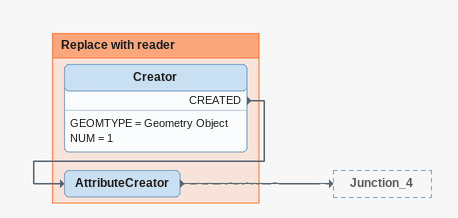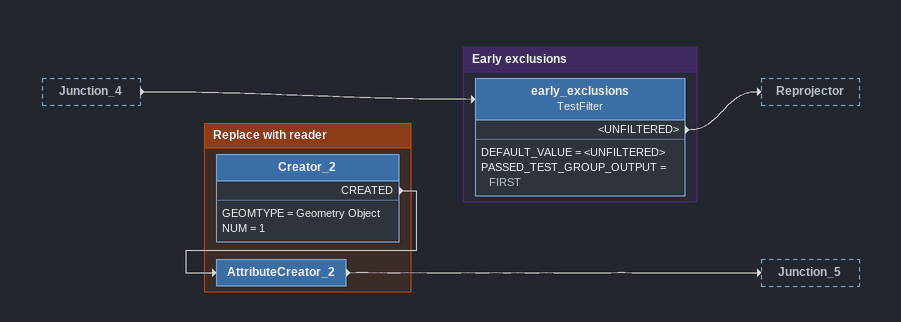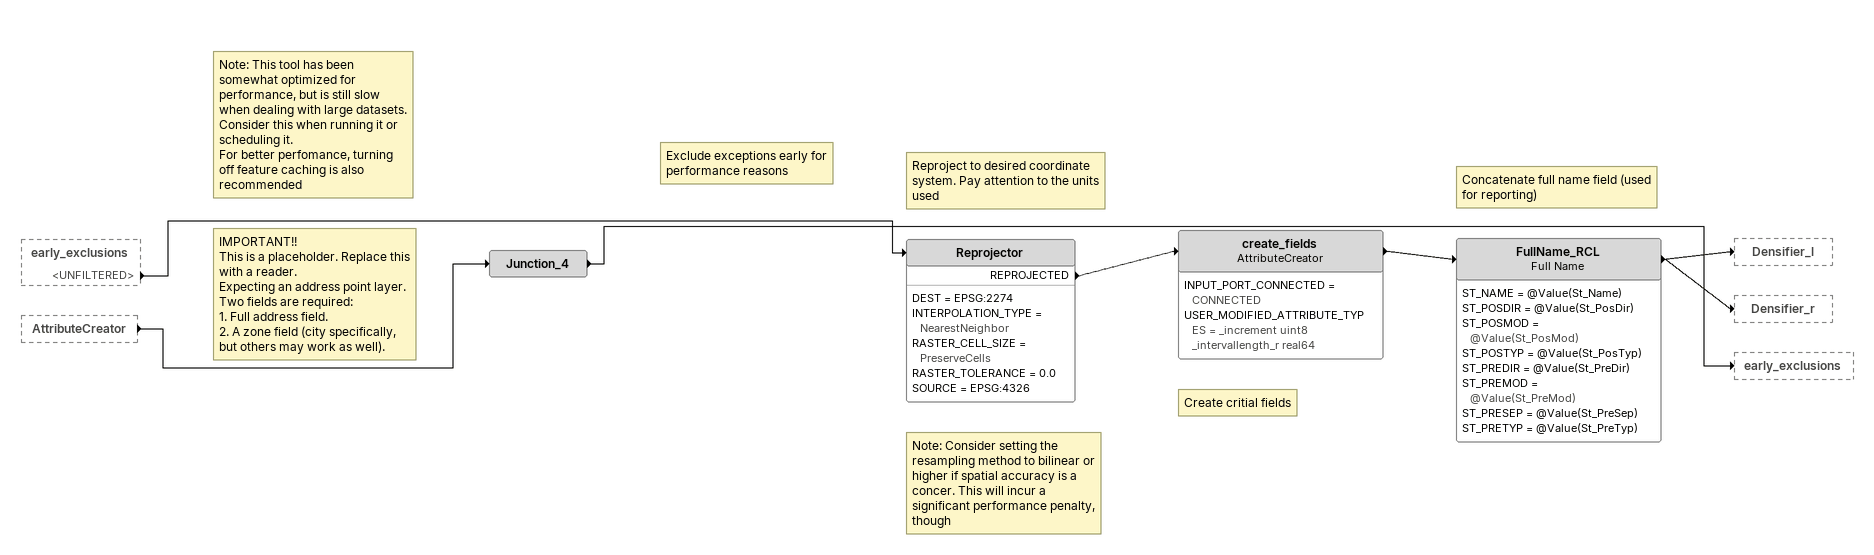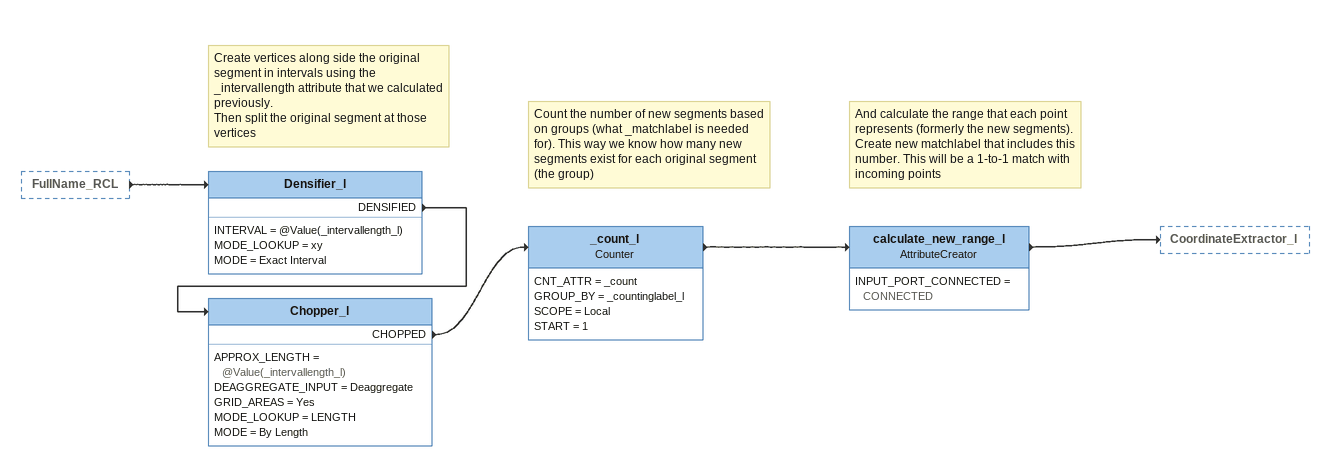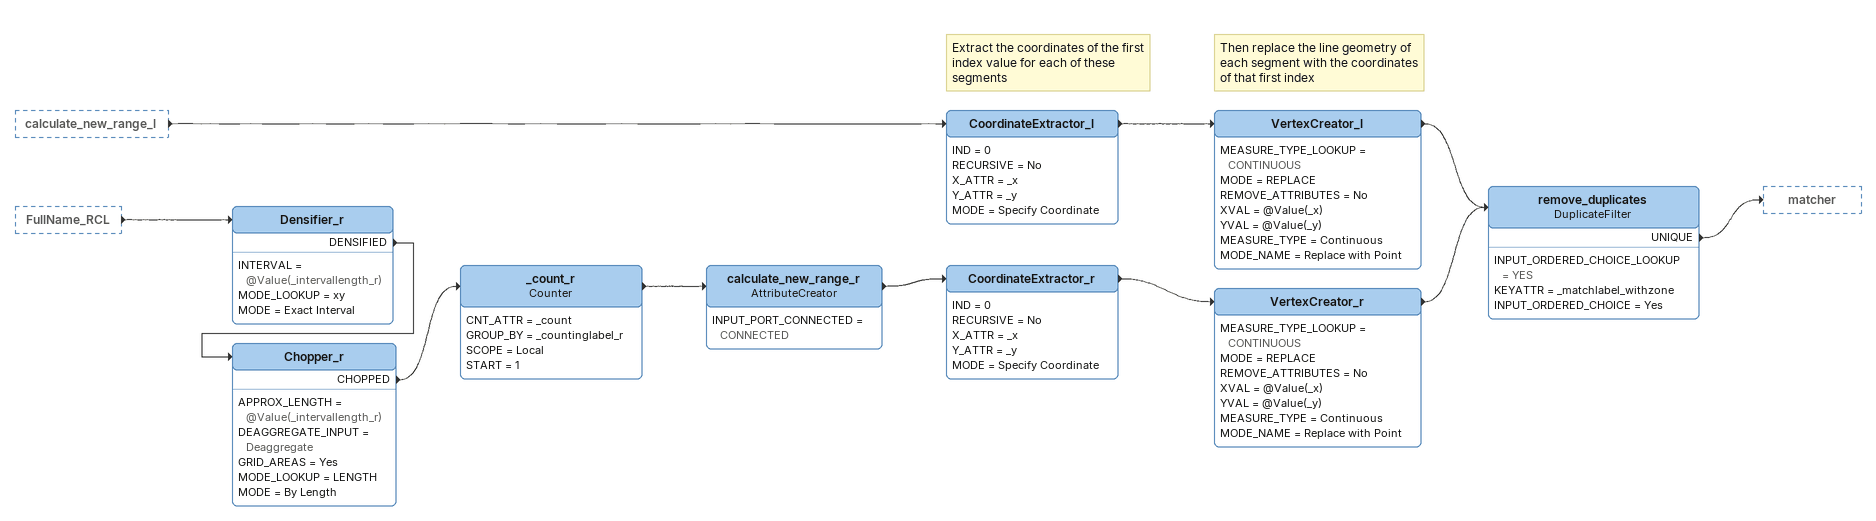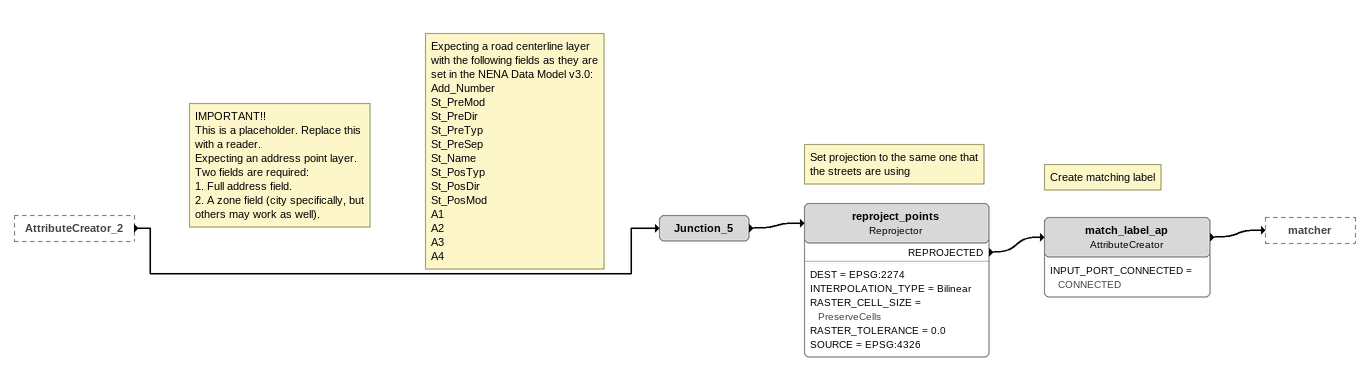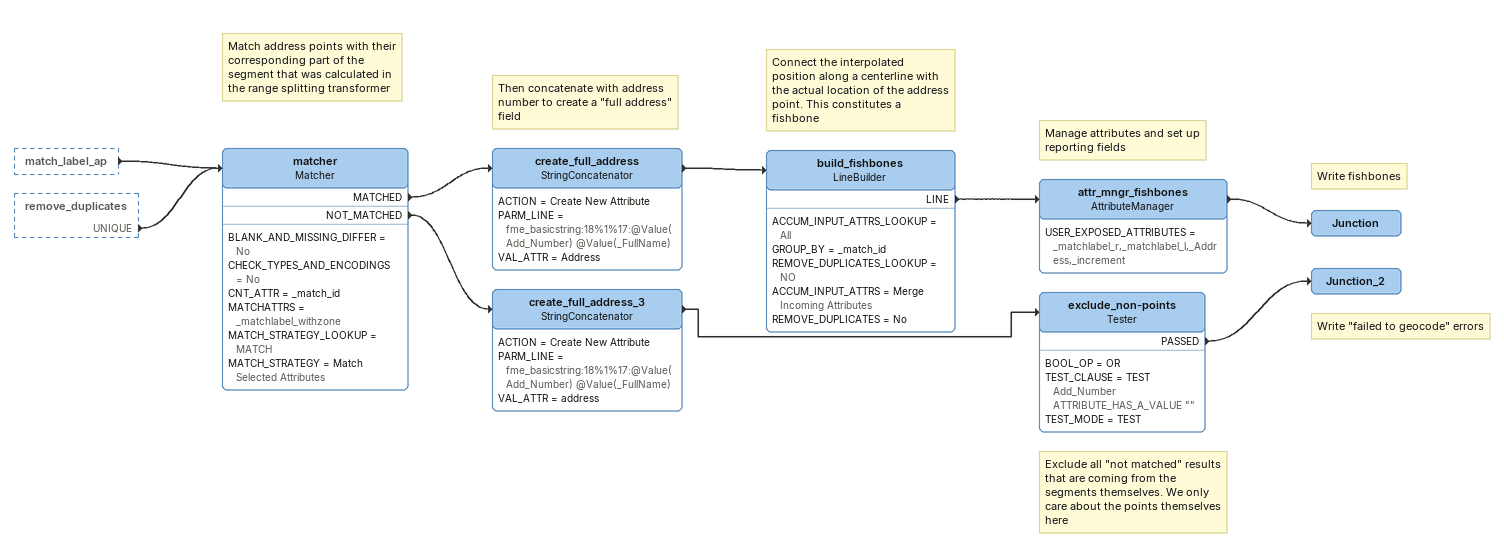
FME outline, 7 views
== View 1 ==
Bookmark: Replace with reader
Creator
    GEOMTYPE = Geometry Object
    NUM = 1
    CREATED -> AttributeCreator
AttributeCreator
    -> Junction_4

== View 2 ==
Junction_4 [outside]
    -> early_exclusions

Bookmark: Early exclusions
early_exclusions: TestFilter
    DEFAULT_VALUE = <UNFILTERED>
    PASSED_TEST_GROUP_OUTPUT = FIRST
    <UNFILTERED> -> Reprojector

Bookmark: Replace with reader
Creator_2
    GEOMTYPE = Geometry Object
    NUM = 1
    CREATED -> AttributeCreator_2
AttributeCreator_2
    -> Junction_5

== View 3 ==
early_exclusions [outside]
    <UNFILTERED> -> Reprojector
AttributeCreator [outside]
    -> Junction_4
Note: Note: This tool has been somewhat optimized for performance, but is still slow when dealing with large datasets. Consider this when running it or scheduling it. / For better perfomance, turning off feature caching is also recommended
Note: IMPORTANT!! / This is a placeholder. Replace this with a reader. / Expecting an address point layer. Two fields are required: / 1. Full address field. / 2. A zone field (city specifically, but others may work as well).
Note: Exclude exceptions early for performance reasons
Junction_4
    -> early_exclusions
Note: Note: Consider setting the resampling method to bilinear or higher if spatial accuracy is a concer. This will incur a significant performance penalty, though
Note: Reproject to desired coordinate system. Pay attention to the units used
Reprojector
    DEST = EPSG:2274
    INTERPOLATION_TYPE = NearestNeighbor
    RASTER_CELL_SIZE = PreserveCells
    RASTER_TOLERANCE = 0.0
    SOURCE = EPSG:4326
    REPROJECTED -> create_fields
Note: Create critial fields
create_fields: AttributeCreator
    INPUT_PORT_CONNECTED = CONNECTED
    USER_MODIFIED_ATTRIBUTE_TYPES = _increment uint8 _intervallength_r real64
    -> FullName_RCL
Note: Concatenate full name field (used for reporting)
FullName_RCL: Full Name
    ST_NAME = @Value(St_Name)
    ST_POSDIR = @Value(St_PosDir)
    ST_POSMOD = @Value(St_PosMod)
    ST_POSTYP = @Value(St_PosTyp)
    ST_PREDIR = @Value(St_PreDir)
    ST_PREMOD = @Value(St_PreMod)
    ST_PRESEP = @Value(St_PreSep)
    ST_PRETYP = @Value(St_PreTyp)
    -> Densifier_l
    -> Densifier_r

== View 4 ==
FullName_RCL [outside]
    -> Densifier_l
Note: Create vertices along side the original segment in intervals using the _intervallength attribute that we calculated previously. / Then split the original segment at those vertices
Densifier_l
    INTERVAL = @Value(_intervallength_l)
    MODE_LOOKUP = xy
    MODE = Exact Interval
    DENSIFIED -> Chopper_l
Chopper_l
    APPROX_LENGTH = @Value(_intervallength_l)
    DEAGGREGATE_INPUT = Deaggregate
    GRID_AREAS = Yes
    MODE_LOOKUP = LENGTH
    MODE = By Length
    CHOPPED -> _count_l
Note: Count the number of new segments based on groups (what _matchlabel is needed for). This way we know how many new segments exist for each original segment (the group)
_count_l: Counter
    CNT_ATTR = _count
    GROUP_BY = _countinglabel_l
    SCOPE = Local
    START = 1
    -> calculate_new_range_l
Note: And calculate the range that each point represents (formerly the new segments). Create new matchlabel that includes this number. This will be a 1-to-1 match with incoming points
calculate_new_range_l: AttributeCreator
    INPUT_PORT_CONNECTED = CONNECTED
    -> CoordinateExtractor_l

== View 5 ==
calculate_new_range_l [outside]
    -> CoordinateExtractor_l
FullName_RCL [outside]
    -> Densifier_r
Note: Extract the coordinates of the first index value for each of these segments
CoordinateExtractor_l
    IND = 0
    RECURSIVE = No
    X_ATTR = _x
    Y_ATTR = _y
    MODE = Specify Coordinate
    -> VertexCreator_l
Note: Then replace the line geometry of each segment with the coordinates of that first index
VertexCreator_l
    MEASURE_TYPE_LOOKUP = CONTINUOUS
    MODE = REPLACE
    REMOVE_ATTRIBUTES = No
    XVAL = @Value(_x)
    YVAL = @Value(_y)
    MEASURE_TYPE = Continuous
    MODE_NAME = Replace with Point
    -> remove_duplicates
Densifier_r
    INTERVAL = @Value(_intervallength_r)
    MODE_LOOKUP = xy
    MODE = Exact Interval
    DENSIFIED -> Chopper_r
Chopper_r
    APPROX_LENGTH = @Value(_intervallength_r)
    DEAGGREGATE_INPUT = Deaggregate
    GRID_AREAS = Yes
    MODE_LOOKUP = LENGTH
    MODE = By Length
    CHOPPED -> _count_r
_count_r: Counter
    CNT_ATTR = _count
    GROUP_BY = _countinglabel_r
    SCOPE = Local
    START = 1
    -> calculate_new_range_r
calculate_new_range_r: AttributeCreator
    INPUT_PORT_CONNECTED = CONNECTED
    -> CoordinateExtractor_r
CoordinateExtractor_r
    IND = 0
    RECURSIVE = No
    X_ATTR = _x
    Y_ATTR = _y
    MODE = Specify Coordinate
    -> VertexCreator_r
VertexCreator_r
    MEASURE_TYPE_LOOKUP = CONTINUOUS
    MODE = REPLACE
    REMOVE_ATTRIBUTES = No
    XVAL = @Value(_x)
    YVAL = @Value(_y)
    MEASURE_TYPE = Continuous
    MODE_NAME = Replace with Point
    -> remove_duplicates
remove_duplicates: DuplicateFilter
    INPUT_ORDERED_CHOICE_LOOKUP = YES
    KEYATTR = _matchlabel_withzone
    INPUT_ORDERED_CHOICE = Yes
    UNIQUE -> matcher

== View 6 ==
AttributeCreator_2 [outside]
    -> Junction_5
Note: IMPORTANT!! / This is a placeholder. Replace this with a reader. / Expecting an address point layer. Two fields are required: / 1. Full address field. / 2. A zone field (city specifically, but others may work as well).
Note: Expecting a road centerline layer with the following fields as they are set in the NENA Data Model v3.0: / Add_Number / St_PreMod / St_PreDir / St_PreTyp / St_PreSep / St_Name / St_PosTyp / St_PosDir / St_PosMod / A1 / A2 / A3 / A4
Junction_5
    -> reproject_points
Note: Set projection to the same one that the streets are using
reproject_points: Reprojector
    DEST = EPSG:2274
    INTERPOLATION_TYPE = Bilinear
    RASTER_CELL_SIZE = PreserveCells
    RASTER_TOLERANCE = 0.0
    SOURCE = EPSG:4326
    REPROJECTED -> match_label_ap
Note: Create matching label
match_label_ap: AttributeCreator
    INPUT_PORT_CONNECTED = CONNECTED
    -> matcher

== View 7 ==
match_label_ap [outside]
    -> matcher
remove_duplicates [outside]
    UNIQUE -> matcher
Note: Match address points with their corresponding part of the segment that was calculated in the range splitting transformer
matcher: Matcher
    BLANK_AND_MISSING_DIFFER = No
    CHECK_TYPES_AND_ENCODINGS = No
    CNT_ATTR = _match_id
    MATCHATTRS = _matchlabel_withzone
    MATCH_STRATEGY_LOOKUP = MATCH
    MATCH_STRATEGY = Match Selected Attributes
    MATCHED -> create_full_address
    NOT_MATCHED -> create_full_address_3
Note: Then concatenate with address number to create a "full address" field
create_full_address: StringConcatenator
    ACTION = Create New Attribute
    PARM_LINE = fme_basicstring:18%1%17:@Value(Add_Number) @Value(_FullName)
    VAL_ATTR = Address
    -> build_fishbones
Note: Connect the interpolated position along a centerline with the actual location of the address point. This constitutes a fishbone
build_fishbones: LineBuilder
    ACCUM_INPUT_ATTRS_LOOKUP = All
    GROUP_BY = _match_id
    REMOVE_DUPLICATES_LOOKUP = NO
    ACCUM_INPUT_ATTRS = Merge Incoming Attributes
    REMOVE_DUPLICATES = No
    LINE -> attr_mngr_fishbones
Note: Manage attributes and set up reporting fields
attr_mngr_fishbones: AttributeManager
    USER_EXPOSED_ATTRIBUTES = _matchlabel_r,_matchlabel_l,_Address,_increment
    -> Junction
Note: Write fishbones
Junction
create_full_address_3: StringConcatenator
    ACTION = Create New Attribute
    PARM_LINE = fme_basicstring:18%1%17:@Value(Add_Number) @Value(_FullName)
    VAL_ATTR = address
    -> exclude_non-points
Note: Exclude all "not matched" results that are coming from the segments themselves. We only care about the points themselves here
exclude_non-points: Tester
    BOOL_OP = OR
    TEST_CLAUSE = TEST Add_Number ATTRIBUTE_HAS_A_VALUE ""
    TEST_MODE = TEST
    PASSED -> Junction_2
Note: Write "failed to geocode" errors
Junction_2
